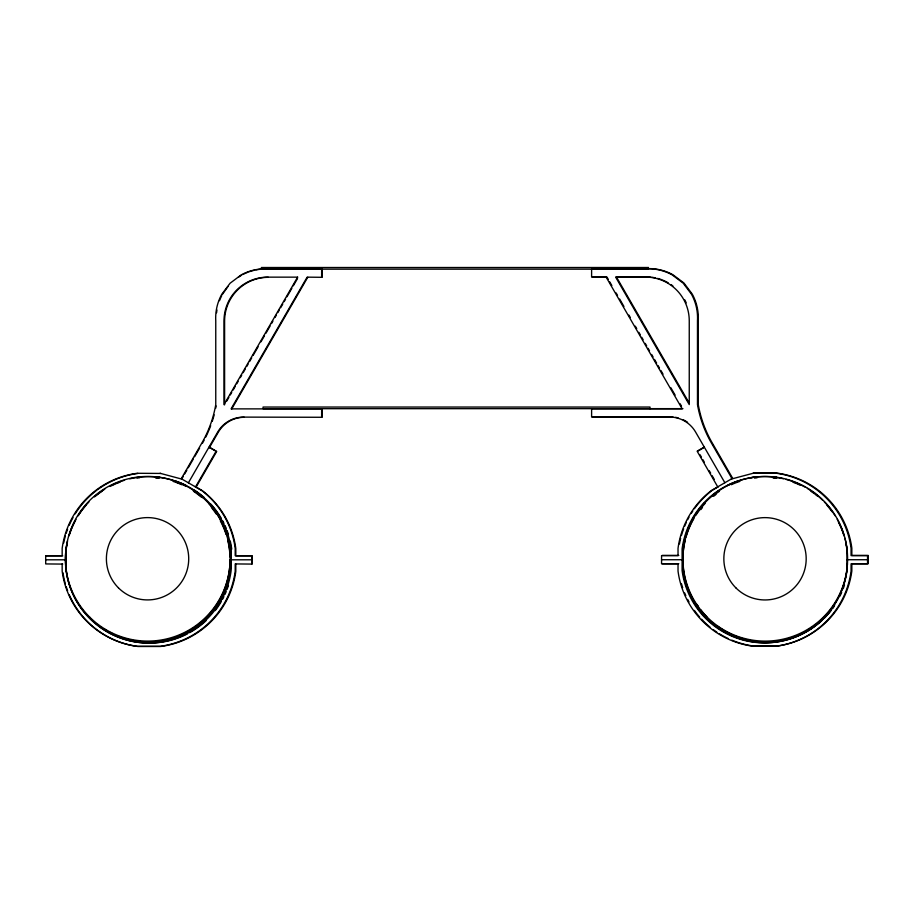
<?xml version="1.0" encoding="UTF-8"?>
<svg xmlns="http://www.w3.org/2000/svg" width="914" height="914" viewBox="0 0 914 914"><rect width="100%" height="100%" fill="white"/><g stroke="black" fill="none" stroke-linecap="round" stroke-linejoin="round"><path stroke-width="1.37" d="M181.852 478.856L183.28 476.4M184.697 473.943L186.844 470.219M188.238 467.797L193.208 459.194M194.625 456.737L199.595 448.123M226.741 401.12L228.877 397.407M230.305 394.939L231.733 392.472M233.161 390.004L235.298 386.291M236.726 383.823L238.154 381.355M240.291 377.653L241.719 375.174M243.147 372.706L245.283 369.005M246.711 366.525L248.14 364.058M249.556 361.59L251.704 357.888M253.132 355.409L258.114 346.772M260.97 341.825L264.489 335.735M265.894 333.302L270.11 326.001M271.515 323.567L272.92 321.134M275.023 317.478L276.428 315.044M277.833 312.611L279.238 310.177M280.655 307.744L282.757 304.088M284.163 301.654L285.568 299.221M286.973 296.787L291.897 288.264M293.303 285.831L297.518 278.53M188.387 482.821L217.669 432.094A29.968 29.968 0 0 1 243.615 417.115L322.231 417.275L322.231 409.038M209.203 447.951L218.275 432.253A29.968 29.968 0 0 1 244.221 417.275M231.676 409.038L307.721 277.308M195.516 486.934L216.092 451.288L208.963 447.163M196.11 487.093L216.698 451.447L209.569 447.323M222.399 294.411L227.963 286.528M238.291 277.308L241.696 275.103M704.271 447.083L697.142 451.196L717.73 486.854M697.908 451.048L703.849 447.62M718.347 486.774L712.189 490.338A87.264 87.264 0 0 0 694.389 508.721M731.154 479.096L753.924 473.052L776.706 473.052A87.264 87.264 0 0 1 851.837 548.183L851.837 555.449L868.3 555.449L868.3 563.687L851.837 563.687L851.837 570.964A87.264 87.264 0 0 1 776.706 646.095L753.924 646.095A87.264 87.264 0 0 1 731.92 640.2M592.363 276.919L606.873 276.919L608.301 279.376M682.929 408.649L263.061 408.695L263.061 407.05L650.003 407.05L650.003 408.695M592.363 416.875L670.385 416.875A29.968 29.968 0 0 1 672.99 416.99M753.159 473.201L775.94 473.201A87.264 87.264 0 0 1 851.071 548.331L851.071 555.609L867.546 555.609L867.546 563.835L851.071 563.835L851.071 571.113A87.264 87.264 0 0 1 775.94 646.244L753.159 646.244A87.264 87.264 0 0 1 678.028 571.113L678.028 563.835L661.565 563.835L661.565 555.609L678.028 555.609L678.028 548.331A87.264 87.264 0 0 1 711.423 490.487L731.988 478.616L711.4 442.97A116.946 116.946 0 0 1 697.473 404.582L697.473 320.791A49.162 49.162 0 0 0 691.441 294.171L683.158 283.146L672.144 274.863A49.162 49.162 0 0 0 645.513 268.83L591.609 268.83L591.609 277.068L606.119 277.068L682.164 408.798L591.609 408.798L591.609 417.024L669.619 417.024A29.968 29.968 0 0 1 695.577 432.014L724.859 482.729M160.681 473.441L137.294 473.281A87.264 87.264 0 0 0 62.163 548.411L62.163 555.689L45.7 555.689L45.7 563.927L62.769 564.087M662.319 555.449L678.794 555.449M46.306 555.849L62.769 555.849M45.7 559.802L66.242 559.802M231.128 559.802L251.681 559.802M661.565 559.722L682.107 559.722M846.992 559.722L867.546 559.722M662.319 563.687L678.794 563.687M147.04 642.245L150.33 642.245M762.904 642.165L766.195 642.165M147.645 642.405L150.936 642.405M160.076 473.281L182.08 479.176M195.013 486.454L202.417 490.727A87.264 87.264 0 0 1 235.812 548.571L235.812 555.849L252.275 555.849L252.275 564.087L235.206 563.927L235.206 571.193A87.264 87.264 0 0 1 160.076 646.324L137.294 646.324A87.264 87.264 0 0 1 62.163 571.193L62.163 563.927M689.282 403.188L616.379 276.919L646.278 276.919A43.723 43.723 0 0 1 650.848 277.159M732.742 478.468L712.166 442.822A116.946 116.946 0 0 1 698.239 404.434L698.239 320.643A49.162 49.162 0 0 0 692.206 294.022L683.923 282.997L672.898 274.714A49.162 49.162 0 0 0 647.649 268.625M609.718 281.843L611.854 285.534M616.116 292.926L617.533 295.382M619.669 299.072L623.931 306.464M628.912 315.079L630.329 317.546M635.31 326.161L636.727 328.629M638.863 332.319L640.28 334.775M641.708 337.243L643.125 339.7M645.261 343.401L646.678 345.858M648.095 348.325L649.523 350.782M651.659 354.472L653.076 356.94M654.493 359.396L656.629 363.098M658.046 365.554L659.474 368.022M660.891 370.478L663.027 374.169M670.842 387.719L675.115 395.099M680.085 403.725L681.501 406.182M700.033 454.738L701.449 457.194M702.877 459.651L704.294 462.118M709.264 470.721L710.681 473.178M712.097 475.634L714.222 479.324M322.231 269.082L322.231 277.308L307.127 277.148L231.071 408.878L321.637 408.878L321.637 417.115M321.637 277.148L321.637 268.922L267.722 268.922A49.162 49.162 0 0 0 241.102 274.954L230.077 283.237L221.794 294.251A49.162 49.162 0 0 0 215.761 320.883L215.761 404.662A116.946 116.946 0 0 1 201.834 443.05L181.258 478.696L201.811 490.567A87.264 87.264 0 0 1 235.206 548.411L235.206 555.689L251.681 555.689L251.681 563.927M235.812 564.087L235.812 571.353A87.264 87.264 0 0 1 160.681 646.484L137.9 646.484A87.264 87.264 0 0 1 69.213 594.66M224.604 404.822L224.604 321.043A43.723 43.723 0 0 1 268.328 277.308M216.584 312.759A49.162 49.162 0 0 1 216.961 310.006M219.497 300.683A49.162 49.162 0 0 1 221.748 295.633M242.918 274.463A49.162 49.162 0 0 1 247.968 272.201M249.271 271.732A49.162 49.162 0 0 1 254.583 270.213M255.943 269.927A49.162 49.162 0 0 1 260.044 269.287M67.407 542.276A83.151 83.151 0 0 0 66.242 548.948L66.242 570.656A83.151 83.151 0 0 0 231.128 570.656L231.128 548.948A83.151 83.151 0 0 0 129.822 478.822M69.533 534.347A83.151 83.151 0 0 1 75.999 519.415M78.078 515.884A83.151 83.151 0 0 1 88.932 501.98M94.907 496.382A83.151 83.151 0 0 1 104.767 489.196M111.931 485.22A83.151 83.151 0 0 1 124.533 480.238M834.436 605.788A83.151 83.151 0 0 1 832.894 608.027M831.283 610.186A83.151 83.151 0 0 1 824.108 618.367M822.143 620.275A83.151 83.151 0 0 1 682.872 570.427L682.872 548.72A83.151 83.151 0 0 1 704.614 502.734M709.481 497.947A83.151 83.151 0 0 1 719.101 490.441M727.338 485.597A83.151 83.151 0 0 1 737.278 481.29M749.114 478.011A83.151 83.151 0 0 1 757.146 476.822M773.484 476.822A83.151 83.151 0 0 1 776.169 477.131M728.024 638.475A87.264 87.264 0 0 1 719.215 633.676M716.804 632.122A87.264 87.264 0 0 1 713.32 629.655M709.961 627.05A87.264 87.264 0 0 1 701.609 619.212M699.678 617.099A87.264 87.264 0 0 1 694.389 610.415M689.03 601.96A87.264 87.264 0 0 1 687.671 599.424M685.808 595.562A87.264 87.264 0 0 1 684.689 592.969M682.678 587.645A87.264 87.264 0 0 1 681.398 583.543M679.445 543.979A87.264 87.264 0 0 1 680.656 538.369M681.398 535.604A87.264 87.264 0 0 1 683.649 528.806M684.689 526.178A87.264 87.264 0 0 1 686.414 522.282M687.671 519.712A87.264 87.264 0 0 1 689.03 517.187M691.213 513.474A87.264 87.264 0 0 1 692.766 511.063M651.979 277.296A43.723 43.723 0 0 1 655.361 277.879M657.589 278.404A43.723 43.723 0 0 1 661.942 279.821M663.004 280.244A43.723 43.723 0 0 1 668.134 282.78M671.036 284.608A43.723 43.723 0 0 1 672.898 285.956M684.7 299.781A43.723 43.723 0 0 1 686.22 302.865M675.583 417.332A29.968 29.968 0 0 1 678.131 417.904M683.044 419.686A29.968 29.968 0 0 1 687.568 422.302M228.454 585.417A83.151 83.151 0 0 1 227.106 589.279M226.112 591.781A83.151 83.151 0 0 1 225.038 594.26M223.873 596.716A83.151 83.151 0 0 1 222.628 599.15M221.302 601.538A83.151 83.151 0 0 1 215.258 610.586M206.118 620.663A83.151 83.151 0 0 1 189.678 632.648M187.267 633.939A83.151 83.151 0 0 1 161.481 642.222M160.144 642.405A83.151 83.151 0 0 1 98.666 625.93M156.111 477.097A83.151 83.151 0 0 1 160.144 477.519M176.036 481.232A83.151 83.151 0 0 1 186.045 485.38M194.362 490.087A83.151 83.151 0 0 1 204.096 497.433M210.917 504.14A83.151 83.151 0 0 1 221.302 518.387M222.628 520.774A83.151 83.151 0 0 1 223.873 523.208M225.038 525.664A83.151 83.151 0 0 1 226.112 528.143M227.106 530.657A83.151 83.151 0 0 1 228.454 534.507M230.271 541.099A83.151 83.151 0 0 1 231.733 549.108M67.625 590.73A87.264 87.264 0 0 1 66.208 586.685M65.374 583.932A87.264 87.264 0 0 1 62.963 572.758M63.694 542.962A87.264 87.264 0 0 1 65.374 535.992M66.208 533.25A87.264 87.264 0 0 1 67.625 529.206M69.213 525.264A87.264 87.264 0 0 1 73.006 517.575M75.188 513.862A87.264 87.264 0 0 1 96.164 490.727M97.295 489.881A87.264 87.264 0 0 1 137.9 473.441M216.161 405.942A116.946 116.946 0 0 1 215.727 408.181M214.162 414.842A116.946 116.946 0 0 1 212.208 421.4M210.7 425.696A116.946 116.946 0 0 1 208.575 430.985M208.118 432.036A116.946 116.946 0 0 1 205.684 437.189M204.108 440.228A116.946 116.946 0 0 1 202.44 443.21M783.424 478.742A83.151 83.151 0 0 0 682.107 548.868L682.107 570.576A83.151 83.151 0 0 0 846.992 570.576L846.992 548.868A83.151 83.151 0 0 0 844.867 538.197M786.074 479.404A83.151 83.151 0 0 1 804.937 487.036M807.313 488.407A83.151 83.151 0 0 1 822.371 499.969M824.314 501.9A83.151 83.151 0 0 1 835.156 515.804M837.235 519.335A83.151 83.151 0 0 1 844.125 535.57M844.502 584.926A82.329 82.329 0 0 1 843.176 588.742M841.668 592.466A82.329 82.329 0 0 1 839.977 596.122M834.573 605.491A82.329 82.329 0 0 1 832.243 608.781M831.443 609.844A82.329 82.329 0 0 1 776.877 641.354M754.061 641.171A82.329 82.329 0 0 1 717.079 625.85M706.031 616.002A82.329 82.329 0 0 1 700.81 609.844M698.445 606.599A82.329 82.329 0 0 1 696.948 604.36M700.81 509.612A82.329 82.329 0 0 1 702.478 507.51M713.914 496.074A82.329 82.329 0 0 1 716.005 494.405M772.878 477.679A82.329 82.329 0 0 1 776.877 478.102M795.146 482.683A82.329 82.329 0 0 1 797.636 483.666M813.003 492.04A82.329 82.329 0 0 1 815.185 493.606M847.427 563.789A82.329 82.329 0 0 1 763.841 642.051A82.329 82.329 0 0 1 682.872 561.082M682.907 557.014A82.329 82.329 0 0 1 685.329 539.728M686.026 537.112A82.329 82.329 0 0 1 693.897 518.558M696.011 515.096A82.329 82.329 0 0 1 705.094 503.454M712.977 496.074A82.329 82.329 0 0 1 719.432 491.286M731.234 484.728A82.329 82.329 0 0 1 739.986 481.347M754.45 478.102A82.329 82.329 0 0 1 757.1 477.793M773.278 477.793A82.329 82.329 0 0 1 775.94 478.102M792.952 482.215A82.329 82.329 0 0 1 796.7 483.666M797.922 484.18A82.329 82.329 0 0 1 800.367 485.288M810.947 491.286A82.329 82.329 0 0 1 814.248 493.606M815.311 494.405A82.329 82.329 0 0 1 817.402 496.074M827.101 505.465A82.329 82.329 0 0 1 832.106 511.76M838.435 522.134A82.329 82.329 0 0 1 843.976 535.81M845.667 542.368A82.329 82.329 0 0 1 847.244 552.981M208.758 503.431A82.329 82.329 0 0 1 137.911 641.32M136.597 641.137A82.329 82.329 0 0 1 117.152 635.756M113.485 634.133A82.329 82.329 0 0 1 109.863 632.317M107.498 631.003A82.329 82.329 0 0 1 104.025 628.878M155.414 477.645A82.329 82.329 0 0 1 159.402 478.068M176.413 482.192A82.329 82.329 0 0 1 186.262 486.454M193.288 490.521A82.329 82.329 0 0 1 202.931 497.787M230.054 559.699A82.329 82.329 0 0 1 138.322 641.491A82.329 82.329 0 0 1 67.545 541.019M68.95 535.787A82.329 82.329 0 0 1 75.108 520.9M78.547 515.073A82.329 82.329 0 0 1 85.813 505.431M94.473 496.908A82.329 82.329 0 0 1 101.968 491.252M110.126 486.454A82.329 82.329 0 0 1 114.993 484.157M116.215 483.632A82.329 82.329 0 0 1 119.963 482.192M136.974 478.068A82.329 82.329 0 0 1 139.636 477.771M155.814 477.771A82.329 82.329 0 0 1 158.465 478.068M172.929 481.324A82.329 82.329 0 0 1 181.68 484.694M193.482 491.252A82.329 82.329 0 0 1 200.966 496.908M211.374 507.487A82.329 82.329 0 0 1 216.161 513.942M220.343 520.9A82.329 82.329 0 0 1 226.101 534.496M227.906 541.019A82.329 82.329 0 0 1 230.008 556.992M297.621 277.148L223.999 404.662L223.999 320.883A43.723 43.723 0 0 1 267.722 277.148L297.621 277.148M648.369 267.516L261.415 267.516L261.415 269.162L648.369 269.162L648.369 267.516M645.513 277.068L615.625 277.068L689.247 404.582L689.247 320.791A43.723 43.723 0 0 0 645.513 277.068M735.941 587.931A41.164 41.164 0 0 0 804.788 569.411A41.164 41.164 0 0 0 754.324 519.038A41.164 41.164 0 0 0 735.941 587.931M707.093 617.064A82.329 82.329 0 0 0 844.799 580.024A82.329 82.329 0 0 0 743.87 479.29A82.329 82.329 0 0 0 707.093 617.064M118.477 587.896A41.164 41.164 0 0 0 187.324 569.376A41.164 41.164 0 0 0 136.86 519.015A41.164 41.164 0 0 0 118.477 587.896M89.629 617.041A82.329 82.329 0 0 0 227.335 580.002A82.329 82.329 0 0 0 126.406 479.267A82.329 82.329 0 0 0 89.629 617.041"/></g></svg>
